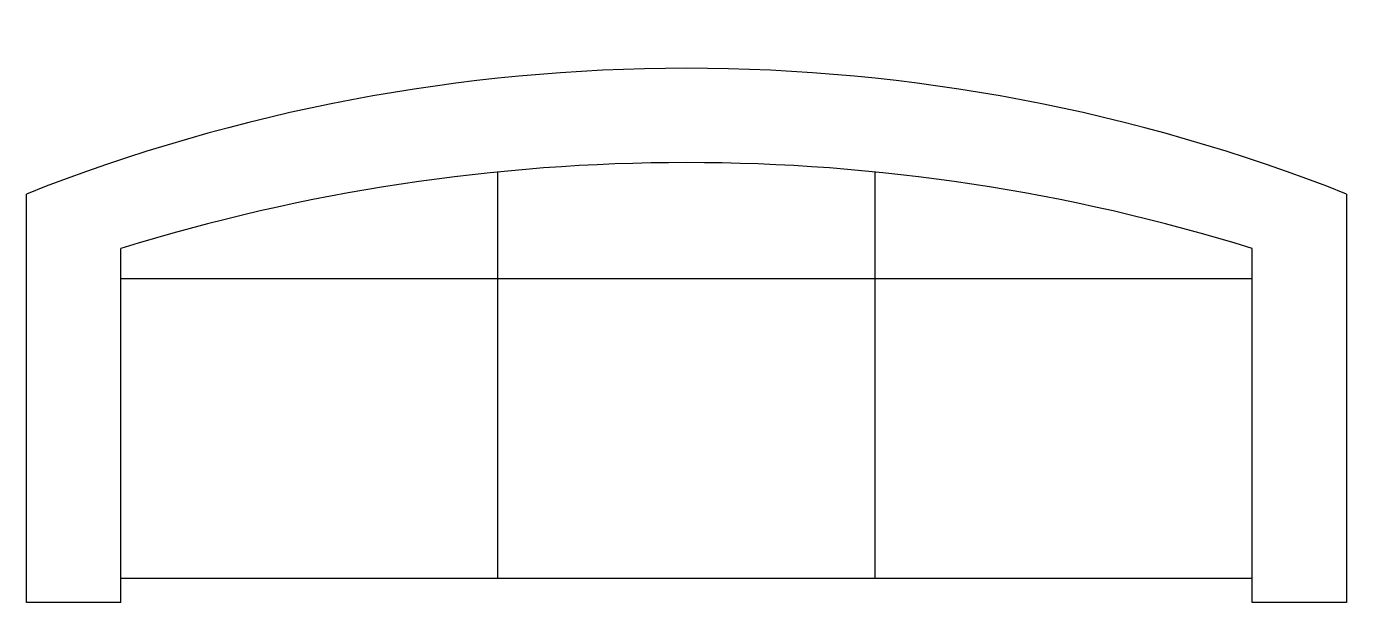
# Model space of a CAD drawing. Header units: millimetres. Extents: x -2139 to -1929, y 795 to 886.
import ezdxf

# ---------------------------------------------------------------- set-up
doc = ezdxf.new("R2010")
doc.units = ezdxf.units.MM

# ---------------------------------------------------------------- blocks, each defined once
blk = doc.blocks.new('Sofa - Roundback 7 ft.')
at = {"linetype": 'Continuous'}
for p, q in [((-12.00002, -32.4421), (-12.00003, -6.5971)), ((11.99997, -32.4421), (11.99998, -6.5971)), ((-36.000027, -34), (-36.000027, -11.4696)), ((35.99998, -34), (35.99998, -11.4696)), ((-35.999844, -13.3819), (35.9998, -13.3819)), ((-36.000027, -32.4421), (35.99998, -32.4421))]:
    blk.add_line(p, q, dxfattribs=at)
for points in [[(-36.000027, -34), (-42.000027, -34), (-42.000027, -8)], [(41.99998, -8), (41.99998, -34), (35.99998, -34)]]:
    blk.add_lwpolyline(points, dxfattribs=at)
for centre, radius, start, end in [((0, -114.25), 114.25, 68.43141, 111.5686), ((-0.00001, -127.1968), 121.1968, 72.72033, 107.2797)]:
    blk.add_arc(centre, radius, start, end, dxfattribs=at)

msp = doc.modelspace()

# ---------------------------------------------------------------- block references
at = {"xscale": 2.5, "yscale": 2.5, "zscale": 2.5}
msp.add_blockref('Sofa - Roundback 7 ft.', (-2034.49, 879.71), dxfattribs=at)

doc.saveas('drawing.dxf')
